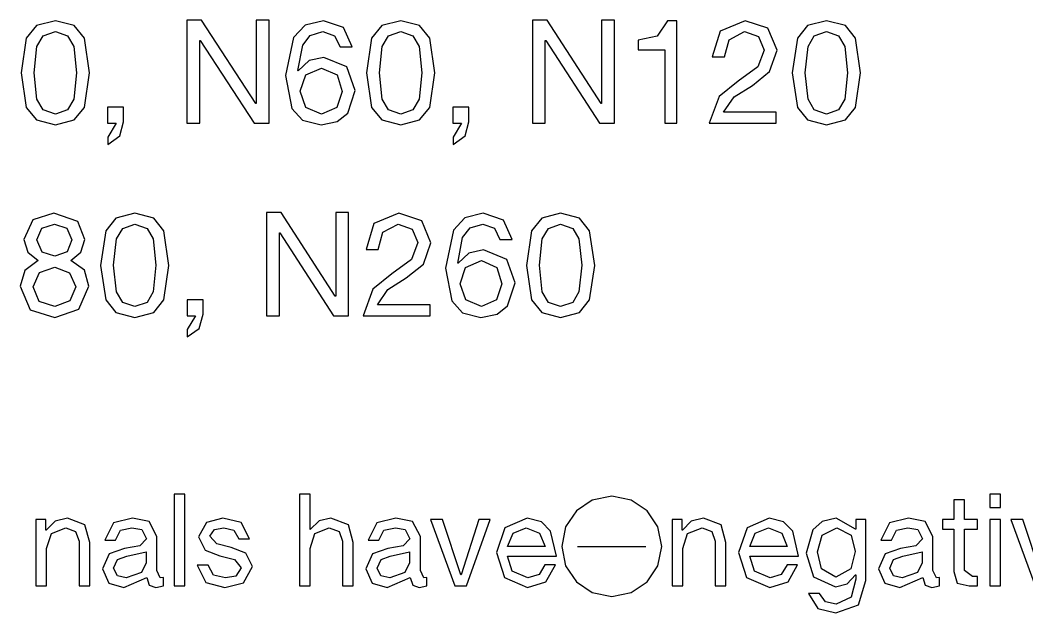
# Model space of a CAD drawing. Extents: x -212 to 220, y 7 to 294.
# Drawn here: x 152.63 to 174.75, y 177.46 to 190.49 of the extents above; entities that cross this region are included whole.
import ezdxf

# ---------------------------------------------------------------- set-up
doc = ezdxf.new("R2010")
doc.units = 0

msp = doc.modelspace()

# ---------------------------------------------------------------- linework, layer by layer
at = {"layer": '1'}
for p, q in [((153.40469, 190.480657), (152.98889, 190.371426)), ((153.818101, 190.371426), (153.40469, 190.480657)), ((156.61689, 190.493054), (156.29443, 190.493054)), ((156.29443, 190.493054), (156.29443, 188.227565)), ((157.807513, 188.657512), (156.61689, 190.493054)), ((158.101035, 190.493054), (157.815782, 190.493054)), ((157.815782, 190.493054), (157.815782, 188.657512)), ((158.101035, 188.227565), (158.101035, 190.493054)), ((159.293724, 190.480653), (158.891811, 190.378657)), ((159.737106, 190.329758), (159.293724, 190.480653)), ((160.992841, 190.480653), (160.57704, 190.371422)), ((161.406251, 190.371422), (160.992841, 190.480653)), ((163.883615, 190.49305), (163.883614, 188.227562)), ((164.206075, 190.49305), (163.883615, 190.49305)), ((165.396697, 188.657509), (164.206075, 190.49305)), ((165.690219, 190.49305), (165.404966, 190.49305)), ((165.404966, 190.49305), (165.404966, 188.657509)), ((165.690219, 188.227562), (165.690219, 190.49305)), ((166.852935, 190.48065), (166.623493, 190.139069)), ((167.059641, 190.48065), (166.852935, 190.48065)), ((167.059641, 188.227562), (167.059641, 190.48065)), ((168.561354, 190.48065), (168.012035, 190.25224)), ((169.060031, 190.312702), (168.561354, 190.48065)), ((170.347288, 190.48065), (169.931487, 190.371419)), ((170.760699, 190.371419), (170.347288, 190.48065)), ((152.98889, 190.371426), (152.763387, 190.093601)), ((153.136361, 190.1465), (153.40469, 190.240874)), ((153.40469, 190.240874), (153.67063, 190.1465)), ((154.042376, 190.093601), (153.818101, 190.371426)), ((158.891811, 190.378657), (158.636401, 190.108067)), ((159.002397, 190.155989), (159.28132, 190.240867)), ((159.28132, 190.240867), (159.539185, 190.1494)), ((159.926242, 189.906011), (159.737106, 190.329758)), ((160.57704, 190.371422), (160.351538, 190.093597)), ((160.724512, 190.146497), (160.992841, 190.240871)), ((160.992841, 190.240871), (161.25878, 190.146497)), ((161.630527, 190.093597), (161.406251, 190.371422)), ((168.012035, 190.25224), (167.837886, 189.682767)), ((168.204788, 190.062588), (168.544818, 190.240871)), ((168.544818, 190.240871), (168.851775, 190.129767)), ((169.264152, 189.831593), (169.060031, 190.312702)), ((169.931487, 190.371419), (169.705985, 190.093594)), ((170.078959, 190.146493), (170.347288, 190.240867)), ((170.347288, 190.240867), (170.613227, 190.146493)), ((170.984974, 190.093594), (170.760699, 190.371419)), ((152.763387, 190.093601), (152.652283, 189.331377)), ((152.997481, 189.913763), (153.136361, 190.1465)), ((153.67063, 190.1465), (153.808282, 189.913763)), ((154.152963, 189.331377), (154.042376, 190.093601)), ((156.579683, 188.227565), (156.579683, 190.046572)), ((156.579683, 190.046572), (156.587952, 190.046572)), ((156.587952, 190.046572), (157.770306, 188.227565)), ((158.636401, 190.108067), (158.462768, 189.273493)), ((158.83897, 189.943211), (159.002397, 190.155989)), ((159.539185, 190.1494), (159.657524, 189.906004)), ((160.351538, 190.093597), (160.240434, 189.331373)), ((160.585632, 189.913759), (160.724512, 190.146497)), ((161.25878, 190.146497), (161.396433, 189.913759)), ((161.741114, 189.331373), (161.630527, 190.093597)), ((164.168868, 188.227562), (164.168868, 190.046568)), ((164.168868, 190.046568), (164.177137, 190.046568)), ((164.177137, 190.046568), (165.359491, 188.227562)), ((166.623493, 190.139069), (166.208015, 190.054837)), ((166.208015, 190.054837), (166.208015, 189.839862)), ((168.106603, 189.682767), (168.204788, 190.062588)), ((168.851775, 190.129767), (168.978899, 189.835728)), ((169.705985, 190.093594), (169.594881, 189.331369)), ((169.940079, 189.913756), (170.078959, 190.146493)), ((170.613227, 190.146493), (170.75088, 189.913756)), ((171.095561, 189.331369), (170.984974, 190.093594)), ((152.937537, 189.335504), (152.997481, 189.913763)), ((153.808282, 189.913763), (153.86771, 189.335504)), ((158.731484, 189.385108), (158.83897, 189.943211)), ((159.657524, 189.906004), (159.926242, 189.906011)), ((160.525687, 189.3355), (160.585632, 189.913759)), ((161.396433, 189.913759), (161.455861, 189.3355)), ((166.208015, 189.839862), (166.790924, 189.839862)), ((166.790924, 189.839862), (166.790924, 188.227562)), ((168.978899, 189.835728), (168.834205, 189.463143)), ((169.096721, 189.36134), (169.264152, 189.831593)), ((169.880134, 189.335497), (169.940079, 189.913756)), ((170.75088, 189.913756), (170.810308, 189.335497)), ((158.977464, 189.605256), (158.739753, 189.38098)), ((159.301992, 189.674502), (158.977464, 189.605256)), ((159.80842, 189.46573), (159.301992, 189.674502)), ((167.837886, 189.682767), (168.106603, 189.682767)), ((158.739753, 189.38098), (158.731484, 189.385108)), ((158.905634, 189.29003), (159.252382, 189.438857)), ((159.252382, 189.438857), (159.592413, 189.287962)), ((159.252382, 189.438857), (159.252382, 189.438857)), ((159.992387, 188.946899), (159.80842, 189.46573)), ((168.834205, 189.463143), (168.404259, 189.149467)), ((168.718451, 189.058518), (169.096721, 189.36134)), ((152.652283, 189.331377), (152.763387, 188.574834)), ((152.652283, 189.331377), (152.652283, 189.331377)), ((152.997481, 188.755181), (152.937537, 189.335504)), ((152.937537, 189.335504), (152.937537, 189.335504)), ((153.86771, 189.335504), (153.808282, 188.755181)), ((154.042376, 188.574834), (154.152963, 189.331377)), ((158.462768, 189.273493), (158.600227, 188.553643)), ((158.785228, 188.930364), (158.905634, 189.29003)), ((159.592413, 189.287962), (159.703, 188.92623)), ((160.240434, 189.331373), (160.351538, 188.574831)), ((160.240434, 189.331373), (160.240434, 189.331373)), ((160.585632, 188.755177), (160.525687, 189.3355)), ((160.525687, 189.3355), (160.525687, 189.3355)), ((161.455861, 189.3355), (161.396433, 188.755177)), ((161.630527, 188.574831), (161.741114, 189.331373)), ((168.404259, 189.149467), (167.98568, 188.814088)), ((169.594881, 189.331369), (169.705985, 188.574827)), ((169.594881, 189.331369), (169.594881, 189.331369)), ((169.940079, 188.755174), (169.880134, 189.335497)), ((169.880134, 189.335497), (169.880134, 189.335497)), ((170.810308, 189.335497), (170.75088, 188.755174)), ((170.984974, 188.574827), (171.095561, 189.331369)), ((158.907185, 188.572763), (158.785228, 188.930364)), ((159.703, 188.92623), (159.586212, 188.575347)), ((159.828573, 188.444605), (159.992387, 188.946899)), ((168.318476, 188.803236), (168.718451, 189.058518)), ((153.136361, 188.521023), (152.997481, 188.755181)), ((153.808282, 188.755181), (153.670629, 188.521023)), ((160.724512, 188.521019), (160.585632, 188.755177)), ((161.396433, 188.755177), (161.25878, 188.521019)), ((167.98568, 188.814088), (167.77174, 188.227562)), ((168.085932, 188.467341), (168.318476, 188.803236)), ((170.078959, 188.521015), (169.940079, 188.755174)), ((170.75088, 188.755174), (170.613227, 188.521015)), ((152.763387, 188.574834), (152.98889, 188.298882)), ((153.40469, 188.426003), (153.136361, 188.521023)), ((153.670629, 188.521023), (153.40469, 188.426003)), ((153.818101, 188.298882), (154.042376, 188.574834)), ((154.901237, 188.578963), (154.549838, 188.578963)), ((154.549838, 188.578963), (154.549838, 188.227565)), ((154.901237, 188.260638), (154.901237, 188.578963)), ((157.815782, 188.657512), (157.807513, 188.657512)), ((158.600227, 188.553643), (158.836001, 188.292742)), ((159.252382, 188.426003), (158.907185, 188.572763)), ((159.586212, 188.575347), (159.252382, 188.426003)), ((160.351538, 188.574831), (160.57704, 188.298879)), ((160.992841, 188.425999), (160.724512, 188.521019)), ((161.25878, 188.521019), (160.992841, 188.425999)), ((161.406251, 188.298879), (161.630527, 188.574831)), ((162.489387, 188.57896), (162.137988, 188.57896)), ((162.137988, 188.57896), (162.137988, 188.227562)), ((162.489387, 188.260635), (162.489387, 188.57896)), ((165.404966, 188.657509), (165.396697, 188.657509)), ((169.243482, 188.467341), (168.085932, 188.467341)), ((169.243482, 188.227562), (169.243482, 188.467341)), ((169.705985, 188.574827), (169.931487, 188.298875)), ((170.347288, 188.425995), (170.078959, 188.521015)), ((170.613227, 188.521015), (170.347288, 188.425995)), ((170.760699, 188.298875), (170.984974, 188.574827)), ((152.98889, 188.298882), (153.40469, 188.190362)), ((153.40469, 188.190362), (153.818101, 188.298882)), ((154.819071, 187.946963), (154.901237, 188.260638)), ((158.836001, 188.292742), (159.23998, 188.190358)), ((159.23998, 188.190358), (159.596482, 188.262059)), ((159.596482, 188.262059), (159.828573, 188.444605)), ((160.57704, 188.298879), (160.992841, 188.190358)), ((160.992841, 188.190358), (161.406251, 188.298879)), ((162.407222, 187.946959), (162.489387, 188.260635)), ((169.931487, 188.298875), (170.347288, 188.190355)), ((170.347288, 188.190355), (170.760699, 188.298875)), ((154.549838, 188.227565), (154.735872, 188.227565)), ((154.735872, 188.227565), (154.553972, 187.921641)), ((156.29443, 188.227565), (156.579683, 188.227565)), ((157.770306, 188.227565), (158.101035, 188.227565)), ((162.137988, 188.227562), (162.324023, 188.227562)), ((162.324023, 188.227562), (162.142122, 187.921637)), ((163.883614, 188.227562), (164.168868, 188.227562)), ((165.359491, 188.227562), (165.690219, 188.227562)), ((166.790924, 188.227562), (167.059641, 188.227562)), ((167.77174, 188.227562), (169.243482, 188.227562)), ((154.553972, 187.760411), (154.819071, 187.946963)), ((154.553972, 187.921641), (154.553972, 187.760411)), ((162.142122, 187.760408), (162.407222, 187.946959)), ((162.142122, 187.921637), (162.142122, 187.760408)), ((153.36955, 186.248405), (152.908598, 186.09906)), ((153.895099, 186.068054), (153.36955, 186.248405)), ((155.15135, 186.248391), (154.735549, 186.13916)), ((155.56476, 186.13916), (155.15135, 186.248391)), ((158.36355, 186.260784), (158.041089, 186.260784)), ((158.041089, 186.260784), (158.041089, 183.995296)), ((159.554172, 184.425243), (158.36355, 186.260784)), ((159.847694, 186.260784), (159.562441, 186.260784)), ((159.562441, 186.260784), (159.562441, 184.425243)), ((159.847694, 183.995296), (159.847694, 186.260784)), ((160.953567, 186.248384), (160.404248, 186.019974)), ((161.452243, 186.080436), (160.953567, 186.248384)), ((162.805646, 186.248384), (162.403734, 186.146388)), ((163.249029, 186.097489), (162.805646, 186.248384)), ((164.504764, 186.248384), (164.088963, 186.139153)), ((164.918174, 186.139153), (164.504764, 186.248384)), ((152.908598, 186.09906), (152.708094, 185.673763)), ((154.051678, 185.673763), (153.895099, 186.068054)), ((154.735549, 186.13916), (154.510047, 185.861334)), ((155.789036, 185.861334), (155.56476, 186.13916)), ((161.656365, 185.599327), (161.452243, 186.080436)), ((162.403734, 186.146388), (162.148323, 185.875798)), ((163.438164, 185.673742), (163.249029, 186.097489)), ((164.088963, 186.139153), (163.863461, 185.861327)), ((165.142449, 185.861327), (164.918174, 186.139153)), ((152.993347, 185.661346), (153.109102, 185.920246)), ((153.109102, 185.920246), (153.386087, 186.008612)), ((153.386087, 186.008612), (153.658421, 185.920246)), ((153.658421, 185.920246), (153.766425, 185.661346)), ((154.510047, 185.861334), (154.398943, 185.099107)), ((154.744141, 185.681494), (154.883021, 185.914231)), ((154.883021, 185.914231), (155.15135, 186.008605)), ((155.15135, 186.008605), (155.417289, 185.914231)), ((155.417289, 185.914231), (155.554942, 185.681494)), ((155.899623, 185.099107), (155.789036, 185.861334)), ((158.326343, 183.995296), (158.326343, 185.814303)), ((158.326343, 185.814303), (158.334612, 185.814303)), ((158.334612, 185.814303), (159.516966, 183.995296)), ((160.404248, 186.019974), (160.230099, 185.450501)), ((160.498815, 185.450501), (160.597, 185.830322)), ((160.597, 185.830322), (160.937031, 186.008605)), ((160.937031, 186.008605), (161.243988, 185.897501)), ((161.243988, 185.897501), (161.371112, 185.603462)), ((162.148323, 185.875798), (161.974691, 185.041224)), ((162.350893, 185.710942), (162.51432, 185.92372)), ((162.51432, 185.92372), (162.793243, 186.008598)), ((162.793243, 186.008598), (163.051108, 185.917131)), ((163.051108, 185.917131), (163.169446, 185.673735)), ((163.863461, 185.861327), (163.752356, 185.0991)), ((164.097554, 185.681487), (164.236434, 185.914224)), ((164.236434, 185.914224), (164.504764, 186.008598)), ((164.504764, 186.008598), (164.770703, 185.914224)), ((164.770703, 185.914224), (164.908356, 185.681487)), ((165.253037, 185.0991), (165.142449, 185.861327)), ((152.708094, 185.673763), (152.795427, 185.390577)), ((152.708094, 185.673763), (152.708094, 185.673763)), ((153.110135, 185.388496), (152.993347, 185.661346)), ((152.993347, 185.661346), (152.993347, 185.661346)), ((153.766425, 185.661346), (153.659455, 185.396247)), ((153.964862, 185.395228), (154.051678, 185.673763)), ((154.684196, 185.103235), (154.744141, 185.681494)), ((155.554942, 185.681494), (155.61437, 185.103235)), ((161.371112, 185.603462), (161.226418, 185.230877)), ((161.488933, 185.129073), (161.656365, 185.599327)), ((162.243407, 185.152839), (162.350893, 185.710942)), ((163.169446, 185.673735), (163.438164, 185.673742)), ((164.03761, 185.103228), (164.097554, 185.681487)), ((164.908356, 185.681487), (164.967783, 185.103228)), ((152.795427, 185.390577), (153.022286, 185.206609)), ((153.394355, 185.301679), (153.110135, 185.388496)), ((153.659455, 185.396247), (153.394355, 185.301679)), ((153.74162, 185.206609), (153.964862, 185.395228)), ((160.230099, 185.450501), (160.498815, 185.450501)), ((162.489387, 185.372987), (162.251676, 185.148711)), ((162.813914, 185.442232), (162.489387, 185.372987)), ((163.320342, 185.233461), (162.813914, 185.442232)), ((153.022286, 185.206609), (152.731348, 184.990602)), ((154.040826, 184.996804), (153.74162, 185.206609)), ((161.226418, 185.230877), (160.796471, 184.917201)), ((162.251676, 185.148711), (162.243407, 185.152839)), ((162.417557, 185.057761), (162.764305, 185.206588)), ((162.764305, 185.206588), (163.104335, 185.055693)), ((162.764305, 185.206588), (162.764305, 185.206588)), ((163.50431, 184.71463), (163.320342, 185.233461)), ((152.731348, 184.990602), (152.629546, 184.644371)), ((152.914799, 184.631971), (153.053291, 184.944612)), ((153.053291, 184.944612), (153.390221, 185.061918)), ((153.390221, 185.061918), (153.716299, 184.939961)), ((153.716299, 184.939961), (153.853241, 184.631971)), ((154.138494, 184.644371), (154.040826, 184.996804)), ((154.398943, 185.099107), (154.510047, 184.342567)), ((154.398943, 185.099107), (154.398943, 185.099107)), ((154.74414, 184.52291), (154.684196, 185.103235)), ((154.684196, 185.103235), (154.684196, 185.103235)), ((155.61437, 185.103235), (155.554942, 184.52291)), ((155.789036, 184.342567), (155.899623, 185.099107)), ((160.796471, 184.917201), (160.377893, 184.581822)), ((161.110663, 184.826252), (161.488933, 185.129073)), ((161.974691, 185.041224), (162.11215, 184.321374)), ((162.297151, 184.698095), (162.417557, 185.057761)), ((163.104335, 185.055693), (163.214923, 184.693961)), ((163.752356, 185.0991), (163.863461, 184.34256)), ((163.752356, 185.0991), (163.752356, 185.0991)), ((164.097554, 184.522903), (164.03761, 185.103228)), ((164.03761, 185.103228), (164.03761, 185.103228)), ((164.967783, 185.103228), (164.908355, 184.522903)), ((165.142449, 184.34256), (165.253037, 185.0991)), ((160.710688, 184.57097), (161.110663, 184.826252)), ((162.419107, 184.340494), (162.297151, 184.698095)), ((163.340496, 184.212336), (163.50431, 184.71463)), ((152.629546, 184.644371), (152.84917, 184.127608)), ((153.049157, 184.310543), (152.914799, 184.631971)), ((152.914799, 184.631971), (152.914799, 184.631971)), ((153.853241, 184.631971), (153.724567, 184.319845)), ((153.921453, 184.136909), (154.138494, 184.644371)), ((154.883021, 184.288753), (154.74414, 184.52291)), ((155.554942, 184.52291), (155.417289, 184.288753)), ((160.377893, 184.581822), (160.163953, 183.995296)), ((160.478145, 184.235075), (160.710688, 184.57097)), ((163.214923, 184.693961), (163.098134, 184.343078)), ((164.236434, 184.288746), (164.097554, 184.522903)), ((164.908355, 184.522903), (164.770703, 184.288746)), ((153.394355, 184.193755), (153.049157, 184.310543)), ((153.724567, 184.319845), (153.394355, 184.193755)), ((154.510047, 184.342567), (154.735549, 184.066616)), ((155.15135, 184.193733), (154.883021, 184.288753)), ((155.417289, 184.288753), (155.15135, 184.193733)), ((155.56476, 184.066616), (155.789036, 184.342567)), ((156.647896, 184.346694), (156.296497, 184.346694)), ((156.296497, 184.346694), (156.296497, 183.995296)), ((156.647896, 184.028369), (156.647896, 184.346694)), ((159.562441, 184.425243), (159.554172, 184.425243)), ((162.11215, 184.321374), (162.347923, 184.060473)), ((162.764305, 184.193733), (162.419107, 184.340494)), ((163.098134, 184.343078), (162.764305, 184.193733)), ((163.863461, 184.34256), (164.088963, 184.066609)), ((164.504764, 184.193726), (164.236434, 184.288746)), ((164.770703, 184.288746), (164.504764, 184.193726)), ((164.918174, 184.066609), (165.142449, 184.34256)), ((152.84917, 184.127608), (153.394355, 183.95811)), ((153.394355, 183.95811), (153.921453, 184.136909)), ((154.735549, 184.066616), (155.15135, 183.958096)), ((155.15135, 183.958096), (155.56476, 184.066616)), ((161.635694, 184.235075), (160.478145, 184.235075)), ((161.635694, 183.995296), (161.635694, 184.235075)), ((162.347923, 184.060473), (162.751903, 183.958089)), ((163.108405, 184.02979), (163.340496, 184.212336)), ((164.088963, 184.066609), (164.504764, 183.958089)), ((164.504764, 183.958089), (164.918174, 184.066609)), ((156.296497, 183.995296), (156.482532, 183.995296)), ((156.482532, 183.995296), (156.300631, 183.689372)), ((156.565731, 183.714694), (156.647896, 184.028369)), ((158.041089, 183.995296), (158.326343, 183.995296)), ((159.516966, 183.995296), (159.847694, 183.995296)), ((160.163953, 183.995296), (161.635694, 183.995296)), ((162.751903, 183.958089), (163.108405, 184.02979)), ((156.300631, 183.528142), (156.565731, 183.714694)), ((156.300631, 183.689372), (156.300631, 183.528142)), ((156.247629, 180.070379), (156.011985, 180.070379)), ((156.011985, 180.070379), (156.011985, 178.052938)), ((156.247629, 178.052938), (156.247629, 180.070379)), ((159.000943, 180.070379), (158.765299, 180.070379)), ((158.765299, 180.070379), (158.765299, 178.052938)), ((159.000943, 179.297302), (159.000943, 180.070379)), ((174.170455, 180.070379), (173.934811, 180.070379)), ((173.934811, 180.070379), (173.934811, 179.776858)), ((174.170455, 179.776858), (174.170455, 180.070379)), ((165.19985, 179.937476), (164.850215, 179.701744)), ((165.628, 180.023917), (165.19985, 179.937476)), ((166.05615, 179.937476), (165.628, 180.023917)), ((166.405785, 179.701744), (166.05615, 179.937476)), ((173.37774, 179.95049), (173.142096, 179.95049)), ((173.142096, 179.95049), (173.142096, 179.512275)), ((173.37774, 179.512275), (173.37774, 179.95049)), ((164.850215, 179.701744), (164.614483, 179.352109)), ((166.641517, 179.352109), (166.405785, 179.701744)), ((173.934811, 179.776858), (174.170455, 179.776858)), ((153.195625, 179.512275), (152.976517, 179.512275)), ((152.976517, 179.512275), (152.976518, 178.052938)), ((153.195625, 179.280766), (153.195625, 179.512275)), ((153.396646, 179.48127), (153.203894, 179.280766)), ((153.666914, 179.545348), (153.396646, 179.48127)), ((154.053969, 179.396521), (153.666914, 179.545348)), ((154.158872, 179.012049), (154.053969, 179.396521)), ((154.680286, 179.437862), (154.489601, 179.057524)), ((155.097314, 179.545348), (154.680286, 179.437862)), ((155.462149, 179.473518), (155.097314, 179.545348)), ((155.634748, 179.14434), (155.462149, 179.473518)), ((156.725118, 179.448714), (156.551486, 179.131938)), ((157.084785, 179.545348), (156.725118, 179.448714)), ((157.488378, 179.451297), (157.084785, 179.545348)), ((157.671828, 179.090597), (157.488378, 179.451297)), ((159.19628, 179.487988), (159.005077, 179.297302)), ((159.455695, 179.545348), (159.19628, 179.487988)), ((159.84275, 179.396521), (159.455695, 179.545348)), ((159.947654, 179.012049), (159.84275, 179.396521)), ((160.469067, 179.437862), (160.278383, 179.057524)), ((160.886094, 179.545348), (160.469067, 179.437862)), ((161.25093, 179.473518), (160.886094, 179.545348)), ((161.423528, 179.14434), (161.25093, 179.473518)), ((161.912393, 179.512275), (161.64781, 179.512275)), ((161.64781, 179.512275), (162.18111, 178.052938)), ((162.313401, 178.29685), (161.912393, 179.512275)), ((162.710268, 179.512275), (162.317529, 178.29685)), ((162.433293, 178.052938), (162.954182, 179.512275)), ((162.954182, 179.512275), (162.710268, 179.512275)), ((163.766532, 179.545348), (163.282326, 179.329858)), ((164.082406, 179.464862), (163.766532, 179.545348)), ((164.284333, 179.261129), (164.082406, 179.464862)), ((167.174515, 179.512275), (166.955408, 179.512275)), ((166.955408, 179.512275), (166.955408, 178.052938)), ((167.174515, 179.280766), (167.174515, 179.512275)), ((167.375536, 179.48127), (167.182783, 179.280766)), ((167.645803, 179.545348), (167.375536, 179.48127)), ((168.032859, 179.396521), (167.645803, 179.545348)), ((168.137762, 179.012049), (168.032859, 179.396521)), ((169.088606, 179.545348), (168.604399, 179.329858)), ((169.404478, 179.464862), (169.088606, 179.545348)), ((169.606403, 179.261129), (169.404478, 179.464862)), ((170.24874, 179.473454), (170.044618, 179.289551)), ((170.561381, 179.545348), (170.24874, 179.473454)), ((170.987194, 179.30557), (170.561381, 179.545348)), ((171.210436, 179.512275), (170.991328, 179.512275)), ((170.991328, 179.512275), (170.991328, 179.30557)), ((171.210436, 178.176961), (171.210436, 179.512275)), ((171.73185, 179.437862), (171.541164, 179.057524)), ((172.148878, 179.545348), (171.73185, 179.437862)), ((172.513712, 179.473518), (172.148878, 179.545348)), ((172.686311, 179.14434), (172.513712, 179.473518)), ((173.142096, 179.512275), (172.898184, 179.512275)), ((172.898184, 179.512275), (172.898184, 179.301436)), ((173.662994, 179.512275), (173.37774, 179.512275)), ((173.662994, 179.301436), (173.662994, 179.512275)), ((174.170455, 179.512275), (173.934811, 179.512275)), ((173.934811, 179.512275), (173.934811, 178.052938)), ((174.170455, 178.052938), (174.170455, 179.512275)), ((174.660347, 179.512275), (174.395764, 179.512275)), ((174.395764, 179.512275), (174.929064, 178.052938)), ((175.061355, 178.29685), (174.660347, 179.512275)), ((153.203894, 179.280766), (153.195625, 179.280766)), ((153.212162, 178.875624), (153.316031, 179.204285)), ((153.316031, 179.204285), (153.633841, 179.334509)), ((153.633841, 179.334509), (153.846747, 179.254411)), ((153.846747, 179.254411), (153.923228, 179.040988)), ((154.725245, 179.057524), (154.833765, 179.276632)), ((154.833765, 179.276632), (155.084912, 179.334509)), ((155.084912, 179.334509), (155.299885, 179.291618)), ((155.299885, 179.291618), (155.403238, 179.090597)), ((156.799532, 179.148475), (156.899784, 179.297302)), ((156.899784, 179.297302), (157.105456, 179.334509)), ((157.105456, 179.334509), (157.32198, 179.282316)), ((157.32198, 179.282316), (157.436184, 179.090597)), ((159.005077, 179.297302), (159.000943, 179.297302)), ((159.000943, 178.875624), (159.104813, 179.204285)), ((159.104813, 179.204285), (159.422622, 179.334509)), ((159.422622, 179.334509), (159.635528, 179.254411)), ((159.635528, 179.254411), (159.71201, 179.040988)), ((160.514027, 179.057524), (160.622553, 179.276632)), ((160.622553, 179.276632), (160.873694, 179.334509)), ((160.873694, 179.334509), (161.088666, 179.291618)), ((161.088666, 179.291618), (161.192019, 179.090597)), ((163.282326, 179.329858), (163.092675, 178.788808)), ((163.34072, 178.921099), (163.460096, 179.21152)), ((163.460096, 179.21152), (163.749998, 179.334509)), ((163.749998, 179.334509), (164.040419, 179.21462)), ((164.040419, 179.21462), (164.163406, 178.921099)), ((164.411454, 178.71026), (164.284333, 179.261129)), ((164.614483, 179.352109), (164.528041, 178.923959)), ((166.727959, 178.923959), (166.641517, 179.352109)), ((167.182783, 179.280766), (167.174515, 179.280766)), ((167.191052, 178.875624), (167.294921, 179.204285)), ((167.294921, 179.204285), (167.61273, 179.334509)), ((167.61273, 179.334509), (167.825637, 179.254411)), ((167.825637, 179.254411), (167.902118, 179.040988)), ((168.604399, 179.329858), (168.414747, 178.788808)), ((168.662793, 178.921099), (168.782166, 179.21152)), ((168.782166, 179.21152), (169.07207, 179.334509)), ((169.07207, 179.334509), (169.362491, 179.21462)), ((169.362491, 179.21462), (169.48548, 178.921099)), ((169.733527, 178.71026), (169.606403, 179.261129)), ((170.044618, 179.289551), (169.899924, 178.776406)), ((170.147971, 178.805344), (170.247706, 179.173796)), ((170.247706, 179.173796), (170.573784, 179.334509)), ((170.573784, 179.334509), (170.886425, 179.170179)), ((170.886425, 179.170179), (170.978926, 178.813613)), ((170.991328, 179.30557), (170.987194, 179.30557)), ((171.776808, 179.057524), (171.885329, 179.276632)), ((171.885329, 179.276632), (172.136476, 179.334509)), ((172.136476, 179.334509), (172.351449, 179.291618)), ((172.351449, 179.291618), (172.454801, 179.090597)), ((172.898184, 179.301436), (173.142096, 179.301436)), ((173.142096, 179.301436), (173.142096, 178.371264)), ((173.37774, 178.396069), (173.37774, 179.301436)), ((173.37774, 179.301436), (173.662994, 179.301436)), ((153.923228, 179.040988), (153.923228, 178.052938)), ((154.158872, 178.052938), (154.158872, 179.012049)), ((154.489601, 179.057524), (154.725245, 179.057524)), ((155.403238, 179.090597), (155.259061, 178.936602)), ((155.634748, 178.396069), (155.634748, 179.14434)), ((156.551486, 179.131938), (156.698246, 178.839967)), ((156.952494, 178.977426), (156.799532, 179.148475)), ((157.266686, 178.896295), (156.952494, 178.977426)), ((157.436184, 179.090597), (157.671828, 179.090597)), ((159.71201, 179.040988), (159.71201, 178.052938)), ((159.947654, 178.052938), (159.947654, 179.012049)), ((160.278383, 179.057524), (160.514027, 179.057524)), ((161.192019, 179.090597), (161.047842, 178.936602)), ((161.423528, 178.396069), (161.423528, 179.14434)), ((167.902118, 179.040988), (167.902118, 178.052938)), ((168.137762, 178.052938), (168.137762, 179.012049)), ((171.541164, 179.057524), (171.776808, 179.057524)), ((172.454801, 179.090597), (172.310625, 178.936602)), ((172.686311, 178.396069), (172.686311, 179.14434)), ((153.212162, 178.052938), (153.212162, 178.875624)), ((154.586235, 178.759352), (154.435857, 178.429141)), ((154.919548, 178.875624), (154.586235, 178.759352)), ((155.259061, 178.936602), (154.919548, 178.875624)), ((154.973291, 178.706126), (155.399104, 178.805344)), ((155.399104, 178.805344), (155.399104, 178.561432)), ((156.698246, 178.839967), (157.018639, 178.718528)), ((157.588629, 178.772788), (157.266686, 178.896295)), ((157.73384, 178.47875), (157.588629, 178.772788)), ((159.000943, 178.052938), (159.000943, 178.875624)), ((160.375016, 178.759352), (160.224637, 178.429141)), ((160.70833, 178.875624), (160.375016, 178.759352)), ((161.047842, 178.936602), (160.70833, 178.875624)), ((160.762072, 178.706126), (161.187884, 178.805344)), ((161.187884, 178.805344), (161.187884, 178.561432)), ((163.092675, 178.788808), (163.269917, 178.236906)), ((164.163406, 178.921099), (163.34072, 178.921099)), ((164.528041, 178.923959), (164.614483, 178.495809)), ((164.878, 178.923), (166.378008, 178.923)), ((166.641517, 178.495809), (166.727959, 178.923959)), ((167.191052, 178.052938), (167.191052, 178.875624)), ((168.414747, 178.788808), (168.591997, 178.236906)), ((169.48548, 178.921099), (168.662793, 178.921099)), ((169.899924, 178.776406), (170.060638, 178.257576)), ((170.23427, 178.427074), (170.147971, 178.805344)), ((170.978926, 178.813613), (170.882291, 178.426557)), ((171.637799, 178.759352), (171.487421, 178.429141)), ((171.971111, 178.875624), (171.637799, 178.759352)), ((172.310625, 178.936602), (171.971111, 178.875624)), ((172.024854, 178.706126), (172.450668, 178.805344)), ((172.450668, 178.805344), (172.450668, 178.561432)), ((154.683903, 178.445678), (154.769686, 178.633262)), ((154.769686, 178.633262), (154.973291, 178.706126)), ((155.399104, 178.561432), (155.296268, 178.346459)), ((156.522547, 178.511823), (156.709616, 178.130969)), ((156.758191, 178.511823), (156.522547, 178.511823)), ((156.880664, 178.290649), (156.758191, 178.511823)), ((157.018639, 178.718528), (157.340583, 178.633779)), ((157.340583, 178.633779), (157.485793, 178.449812)), ((160.472685, 178.445678), (160.558468, 178.633262)), ((160.558468, 178.633262), (160.762072, 178.706126)), ((161.187884, 178.561432), (161.085049, 178.346459)), ((163.443039, 178.375915), (163.34072, 178.71026)), ((163.34072, 178.71026), (164.411454, 178.71026)), ((164.159272, 178.515957), (164.0306, 178.302018)), ((164.390782, 178.515957), (164.159272, 178.515957)), ((164.180976, 178.146989), (164.390782, 178.515957)), ((168.765112, 178.375915), (168.662793, 178.71026)), ((168.662793, 178.71026), (169.733527, 178.71026)), ((169.481346, 178.515957), (169.352672, 178.302018)), ((169.712856, 178.515957), (169.481346, 178.515957)), ((169.50305, 178.146989), (169.712856, 178.515957)), ((171.735467, 178.445678), (171.82125, 178.633262)), ((171.82125, 178.633262), (172.024854, 178.706126)), ((172.450668, 178.561432), (172.347832, 178.346459)), ((154.435857, 178.429141), (154.575383, 178.114433)), ((154.768136, 178.27928), (154.683903, 178.445678)), ((155.296268, 178.346459), (154.960889, 178.230705)), ((155.709162, 178.230705), (155.634748, 178.396069)), ((157.142663, 178.230705), (156.880664, 178.290649)), ((157.485793, 178.449812), (157.368488, 178.270495)), ((157.538503, 178.119084), (157.73384, 178.47875)), ((160.224637, 178.429141), (160.364164, 178.114433)), ((160.556918, 178.27928), (160.472685, 178.445678)), ((161.085049, 178.346459), (160.749671, 178.230705)), ((161.497943, 178.230705), (161.423528, 178.396069)), ((162.317529, 178.29685), (162.313401, 178.29685)), ((163.787205, 178.230705), (163.443039, 178.375915)), ((164.0306, 178.302018), (163.787205, 178.230705)), ((164.614483, 178.495809), (164.850215, 178.146174)), ((166.405785, 178.146174), (166.641517, 178.495809)), ((169.109277, 178.230705), (168.765112, 178.375915)), ((169.352672, 178.302018), (169.109277, 178.230705)), ((170.553113, 178.247241), (170.23427, 178.427074)), ((170.882291, 178.426557), (170.553113, 178.247241)), ((170.800643, 178.102031), (170.98306, 178.300984)), ((170.98306, 178.300984), (170.991329, 178.300984)), ((170.991329, 178.300984), (170.991329, 178.2059)), ((171.487421, 178.429141), (171.626947, 178.114433)), ((171.8197, 178.27928), (171.735467, 178.445678)), ((172.347832, 178.346459), (172.012452, 178.230705)), ((172.760725, 178.230705), (172.686311, 178.396069)), ((173.142096, 178.371264), (173.220128, 178.111332)), ((173.555507, 178.263777), (173.37774, 178.396069)), ((154.575383, 178.114433), (154.907145, 178.019865)), ((154.960889, 178.230705), (154.768136, 178.27928)), ((154.907145, 178.019865), (155.411506, 178.243107)), ((155.411506, 178.243107), (155.465766, 178.072575)), ((155.465766, 178.072575), (155.609943, 178.019865)), ((155.779441, 178.243107), (155.709162, 178.230705)), ((155.779441, 178.057072), (155.779441, 178.243107)), ((156.709616, 178.130969), (157.126126, 178.019865)), ((157.126126, 178.019865), (157.538503, 178.119084)), ((157.368488, 178.270495), (157.142663, 178.230705)), ((160.364164, 178.114433), (160.695926, 178.019865)), ((160.749671, 178.230705), (160.556918, 178.27928)), ((160.695926, 178.019865), (161.200288, 178.243107)), ((161.200288, 178.243107), (161.254548, 178.072575)), ((161.254548, 178.072575), (161.398725, 178.019865)), ((161.568223, 178.243107), (161.497943, 178.230705)), ((161.568223, 178.057072), (161.568223, 178.243107)), ((163.269917, 178.236906), (163.778936, 178.019865)), ((163.778936, 178.019865), (164.180976, 178.146989)), ((164.850215, 178.146174), (165.19985, 177.910441)), ((166.05615, 177.910441), (166.405785, 178.146174)), ((168.591997, 178.236906), (169.101008, 178.019865)), ((169.101008, 178.019865), (169.50305, 178.146989)), ((170.060638, 178.257576), (170.540711, 178.036402)), ((170.540711, 178.036402), (170.800643, 178.102031)), ((170.553113, 178.247241), (170.553113, 178.247241)), ((170.991329, 178.2059), (170.891077, 177.806443)), ((171.048689, 177.641079), (171.210436, 178.176961)), ((171.626947, 178.114433), (171.958709, 178.019865)), ((172.012452, 178.230705), (171.8197, 178.27928)), ((171.958709, 178.019865), (172.46307, 178.243107)), ((172.46307, 178.243107), (172.51733, 178.072575)), ((172.51733, 178.072575), (172.661507, 178.019865)), ((172.831005, 178.243107), (172.760725, 178.230705)), ((172.831005, 178.057072), (172.831005, 178.243107)), ((173.220128, 178.111332), (173.481093, 178.052938)), ((173.662994, 178.263777), (173.555507, 178.263777)), ((173.662994, 178.052938), (173.662994, 178.263777)), ((152.976518, 178.052938), (153.212162, 178.052938)), ((153.923228, 178.052938), (154.158872, 178.052938)), ((155.609943, 178.019865), (155.779441, 178.057072)), ((156.011985, 178.052938), (156.247629, 178.052938)), ((158.765299, 178.052938), (159.000943, 178.052938)), ((159.71201, 178.052938), (159.947654, 178.052938)), ((161.398725, 178.019865), (161.568223, 178.057072)), ((162.18111, 178.052938), (162.433293, 178.052938)), ((165.19985, 177.910441), (165.628, 177.824)), ((165.628, 177.824), (166.05615, 177.910441)), ((166.955408, 178.052938), (167.191052, 178.052938)), ((167.902118, 178.052938), (168.137762, 178.052938)), ((170.189312, 177.887574), (169.953668, 177.887574)), ((169.953668, 177.887574), (170.156756, 177.555296)), ((170.322637, 177.70464), (170.189312, 177.887574)), ((172.661507, 178.019865), (172.831005, 178.057072)), ((173.481093, 178.052938), (173.662994, 178.052938)), ((173.934811, 178.052938), (174.170455, 178.052938)), ((165.628, 177.824), (165.628, 177.824)), ((170.561382, 177.651931), (170.322637, 177.70464)), ((170.548979, 177.461762), (171.048689, 177.641079)), ((170.891077, 177.806443), (170.561382, 177.651931)), ((170.156756, 177.555296), (170.548979, 177.461762))]:
    msp.add_line(p, q, dxfattribs=at)

doc.saveas('drawing.dxf')
